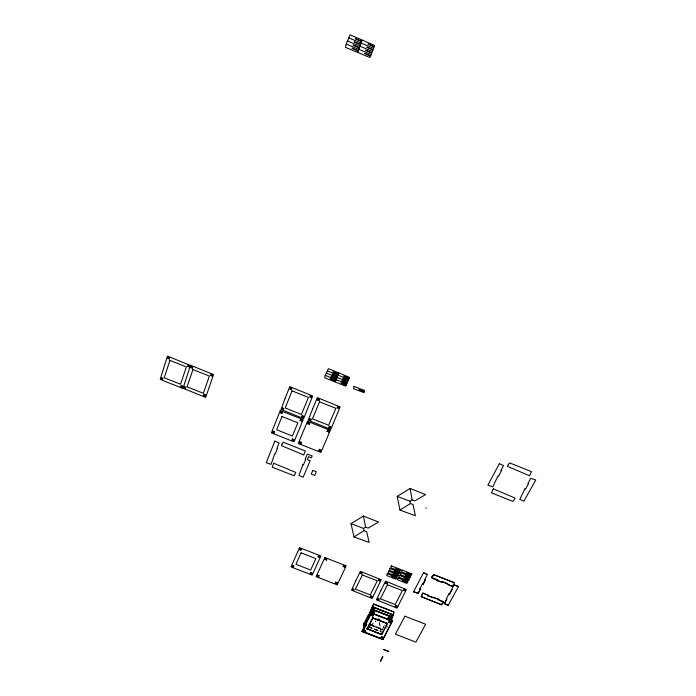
<?xml version="1.0" encoding="UTF-8"?>
<svg xmlns="http://www.w3.org/2000/svg" width="696" height="696" viewBox="0 0 696 696"><rect width="100%" height="100%" fill="white"/><g stroke="black" fill="none" stroke-linecap="round" stroke-linejoin="round"><path stroke-width="0.52" stroke-dasharray="3.48 2.61" d="M386.419 628.279L387.75 625.974M370.472 625.208L382.156 629.732L368.61 624.068M378.963 630.959L379.007 630.759M373.804 628.958L373.848 628.766M384.566 624.825L382.2 629.532L370.516 625.017M382.156 629.732L384.496 625.217M370.603 625.582L375.953 620.806M369.498 626.8L370.133 626.235M370.69 625.739L376.075 620.928M371.412 624.669L382.417 628.923M370.307 624.486L382.313 629.132M368.723 626.574L380.755 631.228M368.619 626.783L380.651 631.429M369.437 627.305L381.478 631.959M368.541 627.174L383.157 632.821M379.572 622.972L381.121 631.176M379.224 622.198L381.077 632.046M377.667 618.396L380.051 619.51L377.667 618.396"/><path stroke-width="1.04" d="M453.914 584.814L458.551 586.563L453.914 584.814L449.381 594.488L448.842 594.08L449.381 594.488M454.34 582.726L433.608 574.618L454.34 582.726L452.687 586.519L447.397 584.257L452.687 586.519M451.408 589.547L451.974 589.764M446.232 604.433L448.172 605.389L444.361 603.649L446.832 598.995L446.267 598.778L446.806 599.186L444.361 603.649M446.327 604.415L444.387 603.449M447.641 583.813L442.325 581.743L447.641 583.813L447.38 584.449M442.473 603.302L441.664 604.789L421.219 596.62L441.664 604.789M438.341 599.674C449.364 603.432 440.359 602.153 438.567 599.239L427.779 595.759L428.04 595.132L422.768 593.079L421.828 594.993M442.09 582.178C431.433 577.402 438.845 582.743 442.325 581.743M438.315 599.865L438.567 599.239M431.685 577.584C445.623 581.978 427.753 579.081 432.503 576.044M433.051 597.812L427.805 595.567M433.303 597.194L438.55 599.439M427.779 595.759L428.04 595.132M425.517 573.643C418.444 570.45 432.486 576.871 425.421 573.678M422.768 593.079L428.014 595.332M425.543 579.437C425.082 577.88 424.638 583.378 423.02 584.205L422.481 583.787L423.02 584.205M420.514 588.938L419.984 588.52L420.514 588.938L418.139 593.427L413.563 591.696L418.139 593.427M425.961 508.419L426.143 507.915M393.588 613.724L393.31 615.29L382.957 610.853M392.37 621.058L371.351 612.915L392.37 621.058L382.835 639.598L362.042 631.559L371.351 612.915M391.5 618.77L393.423 615.081L393.971 611.958L373.456 603.997L393.692 611.854L393.031 615.177L391.674 617.787M390.352 622.093L391.561 615.316M390.961 614.464L391.404 615.29L392.413 615.029L391.37 621.824C384.027 623.659 394.841 620.145 390.386 621.893L390.526 622.998L390.43 621.693M391.126 619.605L391.509 617.482M391.778 617.404L391.178 621.876M390.526 622.998L390.082 622.163L391.439 615.099L392.257 614.881L392.5 615.447L391.491 615.708M389.168 620.945L390.125 615.629L391.135 615.36L390.691 614.533L391.918 615.995M389.064 622.433L390.03 621.545M389.482 620.101L390.125 615.629M390.691 614.533L389.516 621.102L389.96 621.937L391.169 615.168L390.43 615.803M389.995 621.737L389.551 620.91L390.804 614.498L391.935 616.543M391.082 614.429L391.1 615.56M387.298 619.805L389.238 615.803L374.526 610.096L373.604 611.906M382.174 637.553L382.53 638.215C382.844 640.102 380.312 636.657 381.686 636.666L382.052 637.336L382.87 637.127L382.913 637.745L383.017 637.275L380.825 638.284L381.826 638.023L381.782 637.405L380.825 638.284M382.052 637.336L382.095 637.954L383.105 637.693L382.87 637.127M381.686 636.666L381.347 637.136L382.539 638.771M382.269 638.841L382.53 638.215M381.582 634.526L367.175 628.74L381.582 634.526L387.22 623.52L372.691 617.891L387.263 623.512L372.525 617.935L367.018 628.775L381.739 634.474L387.341 623.668L386.811 623.251M368.219 616.238L372.63 606.599L382.887 611.245L383.07 610.644M372.508 614.751L372.882 615.977L372.195 615.02M373.073 613.742L373.491 611.636M372.978 607.791L374.152 609.644L373.465 608.687L372.456 608.957L373.343 608.461L372.891 607.634L373.656 608.2L372.151 615.221C367.305 616.264 378.285 613.324 371.055 615.064L371.333 615.438L371.29 614.812L372.108 614.603M372.073 614.794L371.62 613.959L373.204 614.307L373.247 614.925L374.622 608.121L373.613 608.391L373.169 607.556L371.664 614.316L372.882 615.977M373.343 613.672L374.187 609.444L373.735 608.617L374.622 608.121M374.144 609.096L373.778 608.426L372.43 615.142L373.439 614.881L374.744 608.347M372.691 608.713L374.552 608.4M370.237 611.567L372.908 605.242M371.142 615.481L372.343 608.73M373.082 605.563L373.456 603.997M372.612 616.056L371.577 614.159L372.891 607.634M372.029 614.994L373.387 608.269M364.521 631.985C364.817 630.385 364.817 633.186 364.069 631.168L364.156 630.767M364.034 630.541L363.225 630.759L363.26 631.376L362.99 631.002L363.991 630.741L363.938 629.81L364.304 630.472L365.113 630.263L365.156 630.88L365.261 630.411L364.26 630.672L363.808 629.854M366.383 624.077L365.618 624.095L364.921 627.47M366.105 624.973L365.252 623.425L365.313 624.356L364.321 624.617C363.921 626.878 361.233 634.743 365.113 630.263M363.077 631.42L364.321 624.617M364.652 627.54L365.348 624.164L364.626 624.79M365.652 620.667L367.94 616.134M363.938 629.81L363.582 630.272L364.991 623.494L365.835 625.043M364.025 628.784L365.252 623.425M364.304 629.236L363.947 630.941L363.895 630.01M365.122 626.069L365.47 624.382M364.347 631.089L364.304 630.472M365.957 626.174L363.382 625.173L363.808 623.407M366.009 620.38L363.756 625.078L368.019 615.742M363.982 623.72L364.304 622.163M357.718 52.148L358.675 49.555M358.858 49.042L359.815 46.441M360.006 45.919L360.963 43.317M361.154 42.795L362.111 40.185M335.133 381.739L335.924 379.859M336.081 379.485L336.881 377.597M337.038 377.223L337.838 375.327M337.995 374.953L338.795 373.056M363.382 625.173L365.713 625.835M368.297 615.847L370.594 611.288M362.042 631.559L371.316 613.115L392.335 621.258L382.835 639.598M373.526 612.297L374.483 610.288L389.203 615.995M377.85 608.617L377.667 609.217M387.333 619.605L389.238 615.803M391.291 618.265L393.101 614.785L372.525 606.808M413.528 591.887L423.551 572.678M419.958 588.72L422.481 583.787M424.969 579.22L427.414 574.452M418.174 593.236L420.549 588.746M423.046 584.014L425.569 579.246M421.193 596.82L422.133 594.906M431.659 577.776L432.477 576.236M432.79 576.158L433.608 574.618M432.764 576.349L433.582 574.809M436.749 580.29L437.01 579.664M442.064 582.369L442.299 581.934M441.682 604.598L442.499 603.101M442.76 603.406L443.596 601.718M452.704 586.328L453.662 584.588M446.24 598.969L448.842 594.08M449.407 594.297L452 589.573M448.172 605.389L458.568 586.371M367.018 628.775L367.618 628.244M367.74 628.366L367.105 628.94L372.969 618.083M381.591 634.482L381.434 633.656M354.003 536.92L364.008 530.657L366.592 531.596L369.167 542.445L354.003 536.92L351.01 523.662L363.39 516.075L378.563 522.035L368.184 528.125L365.609 527.116L363.503 528.394L351.01 523.662M399.965 510.098L410.405 503.565L413.041 504.53L415.416 515.753L399.965 510.098L397.207 496.378L410.127 488.462L425.595 494.578L414.755 500.929L412.145 499.893L409.944 501.224L397.207 496.378M373.247 607.712L373.308 608.661M374.596 608.208L372.299 608.922L373.43 608.887L373.874 609.713M373.7 608.809L374.709 608.539L374.474 607.982M372.873 615.429L372.525 615.899L372.464 614.951M390.238 615.856L391.256 615.586L391.691 616.412M365.217 623.625L365.269 624.556M366.575 624.025L365.583 624.286L365.13 623.468M366.548 624.103L364.278 624.817L365.391 624.773L365.844 625.591M364.434 624.834L365.435 624.582L365.879 625.399L363.834 624.686M365.696 624.512L366.696 624.251M365.661 624.703L366.653 624.442M388.942 622.207L391.256 621.598M389.099 622.233L390.117 621.963L390.56 622.798M362.947 631.202L365.235 630.489M363.112 631.228L364.112 630.967L364.565 631.785M365.383 630.637L364.382 630.898L364.443 631.829M380.703 638.058L383.139 637.492M382.191 638.684L382.139 637.753M387.341 623.668L386.741 623.416M372.525 617.935L373.039 617.918M362.129 631.168L382.913 639.198M362.085 631.368L382.87 639.398M372.551 606.982L393.423 615.081M374.448 610.479L389.168 616.195M363.799 624.877L365.757 625.634M183.022 388.246L205.703 397.468L213.498 374.622L190.539 365.261L182.952 388.455L165.674 381.617L160.219 379.216L167.458 356.082L190.469 365.47M336.516 378.45L331.07 376.475L336.446 378.633M325.571 375.501L335.69 379.546M336.316 379.798L346.425 383.844M335.568 380.712L330.121 378.746L335.489 380.895M338.43 373.917L332.966 371.934L338.36 374.091M327.451 370.951L337.603 375.014M338.23 375.266L348.365 379.32M337.473 376.188L332.018 374.213L337.403 376.362M326.511 373.23L336.647 377.284M337.273 377.536L347.4 381.582M348.879 37.941L360.693 42.9M361.424 43.204L373.221 48.154M360.528 44.5L354.264 41.864L360.441 44.744M347.748 41.081L359.545 46.032M360.276 46.336L372.055 51.278M359.38 47.615L353.124 44.996L359.293 47.859M346.617 44.205L358.405 49.146M359.127 49.451L370.898 54.384M358.24 50.73L351.993 48.111L358.153 50.973M361.676 41.368L355.404 38.732L361.589 41.612M364.426 630.698L364.791 631.359M363.669 629.88L364.8 631.916M380.964 637.614L381.008 638.232L380.738 637.858M373.204 614.307L373.439 614.881M371.89 613.889L372.343 614.725M381.573 636.718L382.017 637.536M381.295 636.788L381.739 637.606M381.86 637.823L382.304 638.641M391.37 621.824L389.943 620.797M389.821 620.832L390.273 621.667M389.664 620.867L390.804 622.92M389.203 621.754L389.255 622.381L388.977 622.007M392.257 614.881L390.091 615.821L391.213 615.786L391.657 616.612M391.97 616.343L391.526 615.516L392.413 615.029M363.503 528.394L364.008 530.657M363.39 516.075L365.609 527.116M409.944 501.224L410.405 503.565M381.582 633.647L381.739 634.474M410.127 488.462L412.145 499.893M169.911 360.397L164.239 377.78L180.551 384.244L186.38 366.94L169.911 360.397M192.957 369.55L187.067 386.828L203.336 393.275L209.374 376.075L192.957 369.55M346.164 44.318L345.494 47.328L369.741 57.481L370.637 56.202L364.486 53.348L370.724 55.967L371.795 53.105L365.635 50.242L371.881 52.861L372.96 49.99L366.792 47.119L373.047 49.747L374.126 46.876L367.949 43.996L374.213 46.623L374.657 45.449L350.01 34.8L346.164 44.318M358.501 48.885L358.31 49.407L359.032 49.712L359.223 49.19L358.501 48.885M359.641 45.771L359.449 46.284L360.18 46.597L360.371 46.075L359.641 45.771M360.789 42.639L360.598 43.161L361.328 43.465L361.52 42.943L360.789 42.639M280.27 410.553L271.397 432.868L294.051 441.829L303.195 419.653L280.27 410.553M285.212 398.129L281.01 409.405L303.621 418.627L312.687 395.972L289.788 386.602L285.212 398.129M292.042 390.874L285.186 408.004L301.429 414.459L308.424 397.407L292.042 390.874M281.967 416.512L276.66 429.771L292.407 436.009L297.827 422.803L281.967 416.512M274.885 441.107L266.211 462.692L271.057 464.371L274.772 453.644L275.311 453.853L277.495 448.45L276.965 448.233L279.079 442.995L274.885 441.107M273.632 463.205L272.284 467.199L294.077 475.777L295.026 474.176L295.765 472.427L273.632 463.205M282.193 443.848L281.462 445.649L303.804 454.984L305.231 450.93L283.142 442.195L282.193 443.848M325.18 375.562L324.632 377.763L345.468 386.097L346.225 385.184L340.936 382.861L346.295 385.01L347.191 382.93L341.893 380.599L347.26 382.748L348.157 380.668L342.85 378.337L348.226 380.495L349.122 378.398L343.815 376.066L349.201 378.224L349.566 377.371L328.399 368.671L325.18 375.562M307.475 421.35L298.271 443.5L320.865 452.435L330.33 430.424L307.475 421.35M312.591 409.03L308.224 420.219L330.774 429.406L340.161 406.925L317.341 397.581L312.591 409.03M319.534 401.827L312.434 418.827L328.625 425.256L335.872 408.334L319.534 401.827M335.768 379.363L336.238 379.99L335.768 379.363M336.725 377.093L337.195 377.719L336.725 377.093M337.682 374.822L338.152 375.457L337.682 374.822M302.864 464.719L298.984 475.368L303.117 477.221L310.129 460.761L307.327 459.656L308.589 456.68L311.399 457.785L312.217 455.863L307.336 454.157L305.135 459.36L305.675 459.569L303.404 464.937L302.864 464.719M312.852 470.4L311.26 474.098L314.705 475.455L316.306 471.766L312.852 470.4M354.064 386.489L353.481 388.673L363.956 392.64L364.33 391.796L358.979 389.656L364.408 391.622L364.547 390.465L354.064 386.489M299.515 547.648L290.998 566.909L312.147 575.122L320.908 555.982L299.515 547.648M301.046 552.859L295.957 564.308L310.66 570.024L315.845 558.618L301.046 552.859M324.893 557.539L316.097 576.653L337.186 584.849L346.225 565.848L324.893 557.539M355.743 580.873L351.55 590.173L372.177 598.438L381.217 579.742L360.363 571.355L355.743 580.873M362.311 574.974L355.404 589.12L370.272 594.897L377.302 580.821L362.311 574.974M387.272 573.774L386.706 575.566L395.894 579.15L396.59 578.454L391.822 576.332L396.703 578.237L397.033 577.584L387.272 573.774M388.594 571.138L388.029 572.938L397.233 576.532L397.929 575.827L393.153 573.704L398.042 575.609L398.373 574.948L388.594 571.138M389.925 568.493L389.36 570.302L398.573 573.895L399.278 573.191L394.493 571.059L399.382 572.973L399.721 572.312L389.925 568.493M391.265 565.839L390.691 567.649L399.922 571.259L400.626 570.555L395.833 568.414L400.739 570.328L401.07 569.667L391.265 565.839M380.808 590.626L376.484 599.856L397.051 608.104L406.36 589.547L385.575 581.177L380.808 590.626M387.472 584.779L380.355 598.821L395.18 604.58L402.427 590.6L387.472 584.779M398.173 578.019L397.59 579.812L406.769 583.396L407.473 582.7L402.714 580.577L407.586 582.482L407.926 581.83L398.173 578.019M399.513 575.392L398.939 577.193L408.126 580.777L408.83 580.081L404.063 577.958L408.944 579.864L409.283 579.211L399.513 575.392M400.861 572.756L400.278 574.565L409.483 578.159L410.188 577.454L405.411 575.331L410.301 577.236L410.64 576.575L400.861 572.756M402.21 570.111L401.627 571.921L410.849 575.522L411.553 574.818L406.777 572.686L411.667 574.6L412.015 573.939L402.21 570.111M383.661 649.516L388.768 651.491L383.661 649.516M382.809 656.763L380.521 661.096L382.809 656.763M404.924 616.212L395.432 634.204L415.921 642.13L425.639 624.251L404.924 616.212M499.397 463.649L487.879 485.155L492.812 486.826L497.892 476.029L498.501 476.273L501.442 470.818L500.833 470.583L503.521 465.598L499.397 463.649M493.29 488.827L491.48 492.864L512.987 501.398L515.179 498.118L493.29 488.827M508.332 464.545L507.375 466.311L529.534 475.76L531.457 471.636L509.594 462.901L508.332 464.545M524.897 488.888L519.799 499.328L523.844 501.233L535.781 479.996L530.804 478.317L527.916 483.494L528.516 483.737L525.497 489.131L524.897 488.888M168.223 357.231L168.545 358.179L167.649 358.51L168.649 358.362L169.328 359.18L168.832 358.301L169.624 357.788L168.728 358.118L168.223 357.231M188.129 365.148L188.433 366.087L187.537 366.409L188.538 366.27L189.216 367.079L188.729 366.2L189.521 365.696L188.625 366.026L188.129 365.148M191.191 366.209L191.609 367.349L190.513 367.74L191.704 367.531L192.496 368.532L191.896 367.462L192.888 366.888L191.791 367.279L191.191 366.209M161.611 377.571L161.924 378.493L161.046 378.815L162.029 378.676L162.707 379.477L162.212 378.607L162.994 378.119L162.107 378.433L161.611 377.571M211.045 374.109L211.454 375.24L210.349 375.623L211.549 375.414L212.332 376.414L211.741 375.353L212.741 374.779L211.636 375.17L211.045 374.109M181.299 385.366L181.613 386.297L180.725 386.611L181.708 386.471L182.387 387.263L181.891 386.41L182.683 385.915L181.795 386.228L181.299 385.366M184.327 386.419L184.744 387.533L183.666 387.916L184.849 387.715L185.623 388.699L185.032 387.646L186.015 387.089L184.927 387.472L184.327 386.419M203.971 394.206L204.38 395.311L203.293 395.693L204.476 395.493L205.25 396.468L204.659 395.424L205.651 394.867L204.563 395.25L203.971 394.206M290.51 387.75L290.771 388.681L289.84 389.003L290.867 388.864L291.52 389.673L291.058 388.803L291.894 388.298L290.963 388.62L290.51 387.75M310.32 395.641L310.573 396.572L309.642 396.885L310.668 396.755L311.312 397.555L310.86 396.685L311.704 396.198L310.764 396.511L310.32 395.641M282.524 407.786L282.793 408.709L281.871 409.013L282.889 408.883L283.533 409.674L283.081 408.822L283.898 408.334L282.985 408.639L282.524 407.786M317.941 398.53L318.298 399.652L317.15 400.035L318.385 399.835L319.125 400.826L318.585 399.765L319.638 399.2L318.49 399.591L317.941 398.53M280.984 411.667L281.245 412.58L280.331 412.893L281.341 412.763L281.984 413.546L281.532 412.693L282.35 412.215L281.436 412.519L280.984 411.667M302.125 415.573L302.386 416.486L301.464 416.791L302.473 416.66L303.117 417.452L302.664 416.6L303.5 416.121L302.577 416.425L302.125 415.573M337.699 406.403L338.038 407.517L336.89 407.9L338.125 407.699L338.856 408.683L338.326 407.63L339.387 407.073L338.23 407.456L337.699 406.403M300.541 419.436L300.794 420.34L299.88 420.645L300.889 420.523L301.525 421.306L301.081 420.454L301.907 419.975L300.985 420.28L300.541 419.436M309.676 418.418L310.025 419.523L308.894 419.897L310.12 419.697L310.851 420.671L310.312 419.636L311.347 419.088L310.216 419.462L309.676 418.418M273.206 431.189L273.476 432.085L272.571 432.381L273.572 432.26L274.207 433.025L273.754 432.19L274.563 431.72L273.659 432.025L273.206 431.189M308.067 422.272L308.424 423.368L307.293 423.742L308.511 423.542L309.25 424.517L308.702 423.481L309.737 422.942L308.615 423.307L308.067 422.272M329.217 426.187L329.556 427.274L328.425 427.649L329.652 427.448L330.374 428.423L329.843 427.387L330.887 426.848L329.747 427.214L329.217 426.187M292.564 438.845L292.825 439.733L291.911 440.029L292.912 439.907L293.547 440.681L293.103 439.846L293.921 439.385L293.007 439.672L292.564 438.845M327.572 430.015L327.912 431.102L326.781 431.476L328.007 431.276L328.73 432.242L328.199 431.215L329.243 430.676L328.103 431.041L327.572 430.015M300.011 441.647L300.368 442.726L299.254 443.082L300.454 442.891L301.185 443.848L300.646 442.83L301.664 442.299L300.559 442.665L300.011 441.647M319.316 449.285L319.655 450.355L318.542 450.712L319.742 450.521L320.465 451.469L319.934 450.46L320.96 449.938L319.847 450.295L319.316 449.285M300.22 548.613L300.341 549.405L299.524 549.64L301.142 550.266L300.742 549.562L301.429 549.092L300.611 549.327L300.22 548.613M318.464 555.73L318.585 556.513L317.767 556.748L319.377 557.374L318.986 556.669L319.673 556.2L318.855 556.435L318.464 555.73M292.755 565.465L292.877 566.231L292.076 566.466L293.677 567.083L293.277 566.387L293.956 565.926L293.147 566.161L292.755 565.465M325.493 558.34L325.702 559.288L324.693 559.575L325.832 559.514L326.581 560.306L326.102 559.445L326.981 558.914L325.972 559.21L325.493 558.34M310.825 572.486L310.947 573.252L310.138 573.478L311.73 574.104L311.347 573.408L312.025 572.947L311.216 573.173L310.825 572.486M343.694 565.43L343.894 566.37L342.876 566.657L344.015 566.605L344.764 567.388L344.294 566.527L345.181 566.005L344.163 566.292L343.694 565.43M317.785 575.061L317.994 575.992L316.993 576.271L318.124 576.218L318.864 577.001L318.394 576.149L319.264 575.635L318.263 575.914L317.785 575.061M361.041 572.312L361.137 573.095L360.31 573.321L361.911 573.948L361.537 573.243L362.242 572.782L361.415 573.017L361.041 572.312M335.811 582.065L336.003 582.987L335.002 583.265L336.133 583.222L336.873 583.996L336.403 583.144L337.282 582.639L336.281 582.917L335.811 582.065M379.163 579.377L379.259 580.151L378.424 580.377L380.025 581.003L379.659 580.307L380.364 579.846L379.529 580.072L379.163 579.377M352.985 588.868L353.09 589.625L352.272 589.851L353.855 590.46L353.481 589.782L354.177 589.329L353.359 589.547L352.985 588.868M386.15 581.969L386.324 582.9L385.297 583.187L386.445 583.135L387.176 583.918L386.724 583.057L387.629 582.552L386.602 582.83L386.15 581.969M370.933 595.837L371.029 596.594L370.211 596.82L371.795 597.429L371.42 596.75L372.125 596.298L371.299 596.524L370.933 595.837M404.228 589.016L404.393 589.947L403.358 590.217L404.506 590.173L405.237 590.947L404.785 590.095L405.698 589.59L404.672 589.869L404.228 589.016M377.85 598.403L378.024 599.317L377.014 599.587L378.145 599.543L378.876 600.309L378.424 599.465L379.311 598.969L378.302 599.239L377.85 598.403M395.754 605.355L395.92 606.268L394.902 606.538L396.041 606.494L396.755 607.26L396.311 606.416L397.216 605.92L396.198 606.19L395.754 605.355"/></g></svg>
